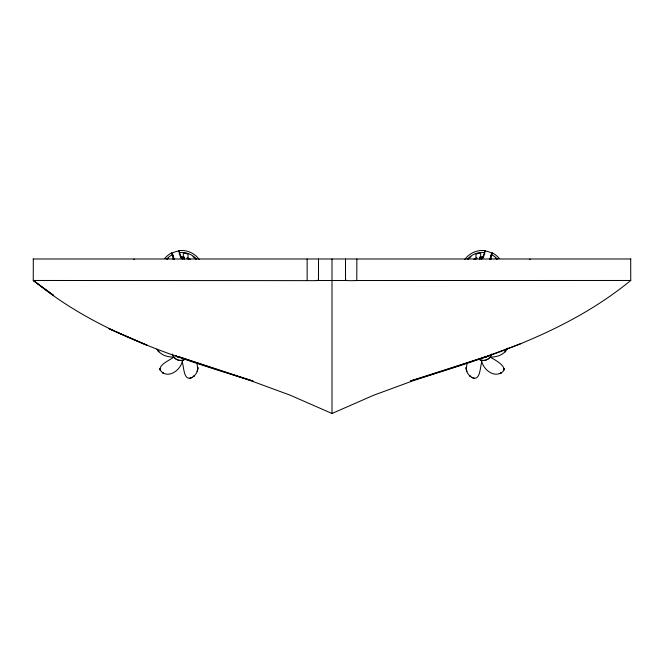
<?xml version="1.0" encoding="UTF-8"?>
<svg xmlns="http://www.w3.org/2000/svg" width="664" height="664" viewBox="0 0 664 664"><rect width="100%" height="100%" fill="white"/><g stroke="black" fill="none" stroke-linecap="round" stroke-linejoin="round"><path stroke-width="1" d="M354.335 280.623L356.784 280.515L356.858 258.985M33.3 258.985L33.258 280.482L53.718 295.488L33.225 280.474L34.345 280.482M197.806 367.391L197.706 369.242L197 363.092M466.999 363.092L466.294 369.242L466.194 367.549C465.937 371.923 468.792 376.015 472.677 377.816L472.004 377.484C480.645 381.924 480.014 366.105 481.898 361.672M197.806 368.188L197.806 367.549C198.055 371.915 195.208 376.015 191.323 377.816L191.996 377.484C183.33 381.883 184.003 366.138 182.102 361.672M495.327 258.13L495.9 258.379A19.854 19.439 0 0 1 496.672 259.143M192.9 256.835L193.531 257.026A19.787 19.372 0 0 1 195.963 259.192L196.063 259.3M182.343 361.614C180.201 369.466 170.507 377.816 162.431 372.595C154.538 366.329 169.395 360.527 173.088 357.547M485.575 250.735L484.969 250.934L483.251 256.13A10.242 10.026 0 0 1 481.292 259.582M483.541 256.902L484.969 252.577A19.663 19.256 0 0 0 467.464 259.184M499.262 258.52A21.929 21.464 0 0 0 492.439 252.926L491.825 253.15L490.107 258.346A10.383 10.159 0 0 0 489.874 259.317M490.397 259.118L492.422 252.951M491.368 357.049C497.577 357.033 504.789 354.286 507.437 348.276M480.462 258.263L483.151 257.873M507.097 349.164L507.52 348.218M187.256 257.856L186.982 258.321L188.543 259.209M467.937 259.3L468.037 259.192A19.787 19.372 0 0 1 470.469 257.026L471.1 256.835M475.457 259.209L477.018 258.321L476.744 257.856A16.11 15.77 0 0 0 473.839 259.267M499.843 373.533C491.808 376.554 483.815 368.893 481.657 361.614M499.461 373.707C511.612 368.877 495.701 360.237 490.912 357.547M309.748 280.631L33.524 280.474C96.562 332.706 176.051 357.589 253.05 381.045L177.786 356.427L251.175 380.837L290.417 395.287L332 413.498L373.4 395.346L412.493 380.953L485.749 356.734L410.51 380.962C487.882 357.846 567.272 332.465 630.742 280.482L356.842 280.515M483.151 357.705L520.925 343.62M315.823 280.631L317.94 280.523M353.862 280.648L348.824 280.664M315.358 280.656L310.453 280.664M629.655 280.482L630.742 280.482L630.7 258.985M180.732 257.607L184.318 257.607M479.682 257.607L483.267 257.607M180.849 257.873L183.538 258.263M33.2 258.985L630.8 258.985M172.632 357.049C166.631 357.058 160.074 354.493 156.903 349.164M346.06 280.523L348.177 280.631M178.425 250.735L179.031 250.934L180.749 256.13A10.242 10.026 0 0 0 182.708 259.582M164.738 258.52A21.929 21.464 0 0 1 171.561 252.926L172.175 253.15A19.555 19.148 0 0 1 179.031 250.934M168.673 258.13L168.1 258.379A19.854 19.439 0 0 0 167.328 259.143M158.09 350.932L158.887 351.796L158.339 351.206M180.459 256.902L179.031 252.577A19.663 19.256 0 0 1 196.536 259.184M172.175 253.15L173.893 258.346A10.383 10.159 0 0 1 174.126 259.317M171.578 252.951L173.603 259.118M466.194 367.391L466.194 368.188M307.142 258.985L307.158 280.515M529.972 258.985L529.972 259.558M490.737 255.167L490.737 259.01M480.686 257.242L480.686 253.399L479.923 253.216A19.522 19.107 0 0 0 476.719 253.88L475.988 254.378L475.988 258.221M479.682 259.574L479.682 257.076A15.977 15.637 0 0 1 482.911 256.852M345.512 258.985L345.512 280.515L318.488 280.515L318.488 258.985M332 258.985L332 413.498M188.012 258.221L188.012 254.378L187.281 253.88A19.522 19.107 0 0 0 184.077 253.216L183.322 253.349L183.314 257.242M184.318 259.574L184.318 257.076A15.977 15.637 0 0 0 181.089 256.852M173.262 255.167L173.262 259.01M134.028 258.985L134.028 259.558M317.898 280.05A12.616 7.744 0 0 1 318.479 280.042M345.521 280.042A12.616 7.744 0 0 1 346.102 280.05M178.425 250.693A21.588 21.132 0 0 1 199.208 259.483M166.764 259.084A19.978 19.563 0 0 1 172.167 254.768M173.088 259.259A16.11 15.77 0 0 1 174.018 258.728M187.356 257.856A16.11 15.77 0 0 1 190.261 259.267M179.969 357.464A7.644 7.553 0 0 1 175.835 355.804M180.093 357.531A6.159 6.084 0 0 1 176.267 355.746M185.273 359.108A8.491 8.375 0 0 1 172.433 354.036M185.596 359.025A8.599 8.491 0 0 1 172.615 355.008M488.164 355.804A7.644 7.553 0 0 1 483.342 357.498M487.733 355.746A6.159 6.084 0 0 1 482.786 357.531M491.567 354.036A8.491 8.375 0 0 1 478.727 359.108M491.385 355.008A8.599 8.491 0 0 1 478.404 359.025M490.074 258.728A16.11 15.77 0 0 1 491.011 259.259M464.792 259.483A21.588 21.132 0 0 1 485.575 250.693M484.969 250.934A19.555 19.148 0 0 1 491.816 253.15M491.833 254.768A19.978 19.563 0 0 1 497.236 259.084M159.924 368.47L159.924 368.952L159.924 368.47M504.076 368.47L504.076 368.952L504.076 368.47M504.084 368.844L503.827 370.114L504.084 368.844M197.648 369.856L197.233 371.276L197.648 369.856M505.661 351.206L505.138 351.771L505.661 351.206M194.286 375.807L193.282 376.646L194.286 375.807M501.478 372.645L500.531 373.226L501.503 372.645M190.477 378.173L189.755 378.356L190.477 378.173M474.287 378.356L473.523 378.173L474.245 378.356M147.084 345.23L109.162 328.796L147.084 345.23M163.468 373.226L162.497 372.645L163.468 373.226M470.676 376.604L469.714 375.807L470.718 376.646M466.767 371.276L466.352 369.856L466.767 371.276M160.173 370.114L159.916 368.844L160.173 370.114"/></g></svg>
